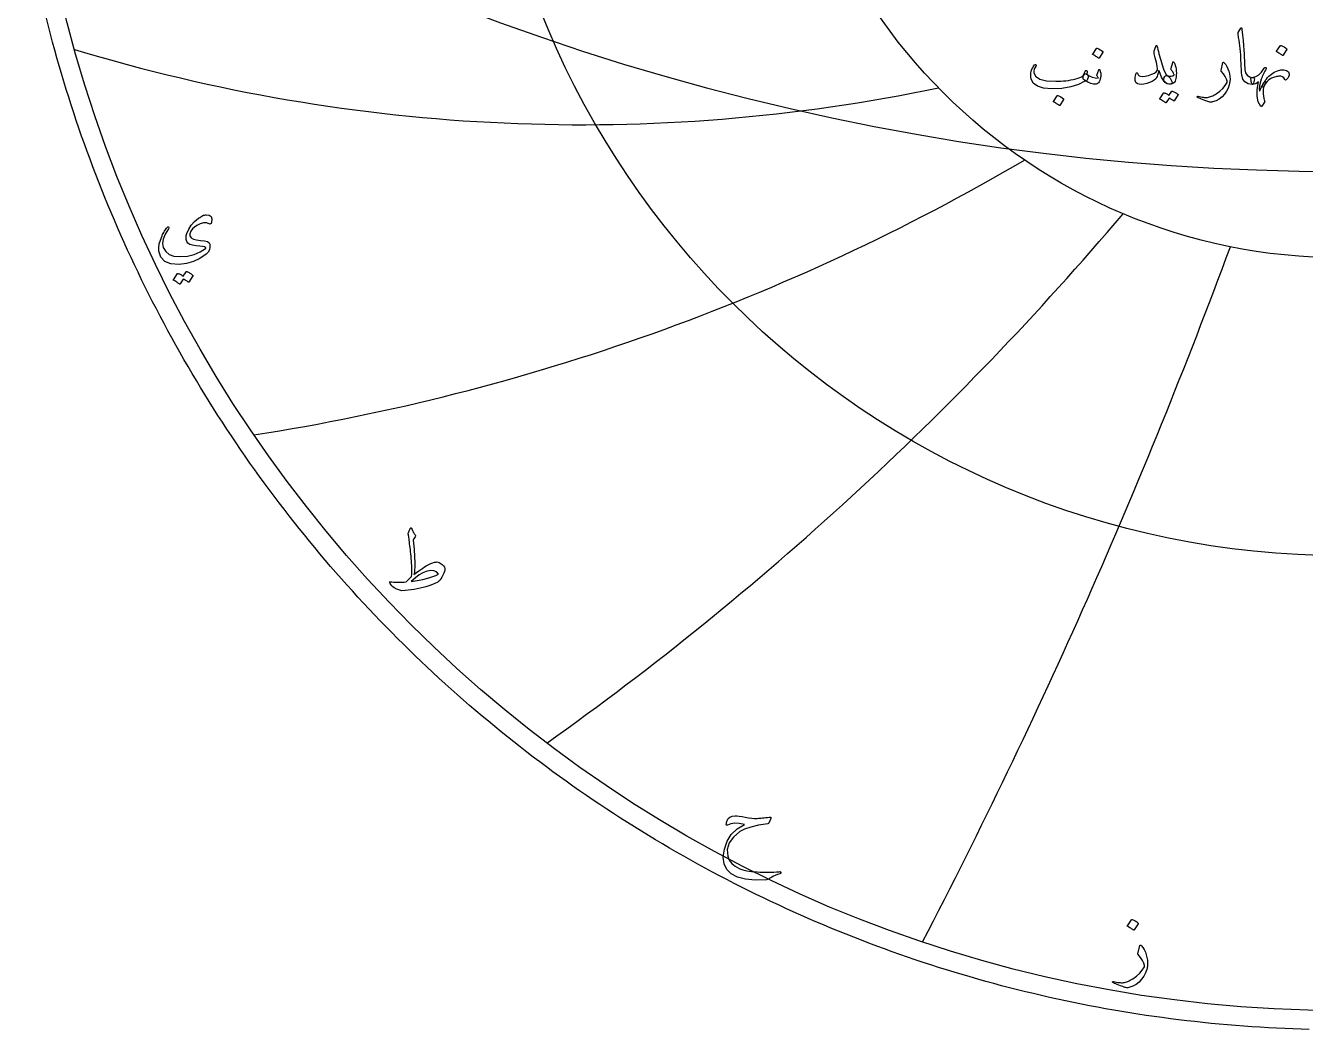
# Model space of a CAD drawing. Header units: millimetres. Extents: x -75 to 75, y -75 to 77.
# Drawn here: x -74.2 to -2.1, y -75.3 to -18.7 of the extents above; entities that cross this region are included whole.
import ezdxf

# ---------------------------------------------------------------- set-up
doc = ezdxf.new("R2010")
doc.units = ezdxf.units.MM
for name, color, linetype in [('CUT_OUTER', 1, 'Continuous'), ('ENGRAVE', 7, 'Continuous'), ('ENGRAVE_FINE', 8, 'Continuous'), ('TEXT', 5, 'Continuous')]:
    doc.layers.add(name, color=color, linetype=linetype)

msp = doc.modelspace()

# ---------------------------------------------------------------- linework, layer by layer
at = {"layer": 'CUT_OUTER'}
msp.add_lwpolyline([(-1.8489, -75.3148), (-2.311, -75.302), (-2.773, -75.2865), (-3.2349, -75.268), (-3.6966, -75.2468), (-4.1583, -75.2227), (-4.6198, -75.1957), (-5.0811, -75.166), (-5.5422, -75.1334), (-6.0031, -75.0979), (-6.4638, -75.0597), (-6.9242, -75.0186), (-7.3844, -74.9747), (-7.8443, -74.928), (-8.3039, -74.8785), (-8.7632, -74.8261), (-9.2221, -74.7709), (-9.6807, -74.7129), (-10.139, -74.6521), (-10.5968, -74.5885), (-11.0543, -74.5221), (-11.5114, -74.4529), (-11.968, -74.3808), (-12.4241, -74.306), (-12.8798, -74.2284), (-13.3351, -74.1479), (-13.7898, -74.0647), (-14.244, -73.9787), (-14.6976, -73.8899), (-15.1507, -73.7983), (-15.6033, -73.704), (-16.0552, -73.6069), (-16.5065, -73.507), (-16.9573, -73.4043), (-17.4073, -73.2989), (-17.8568, -73.1907), (-18.3055, -73.0797), (-18.7536, -72.966), (-19.2009, -72.8496), (-19.6476, -72.7304), (-20.0935, -72.6085), (-20.5386, -72.4838), (-20.983, -72.3564), (-21.4266, -72.2263), (-21.8693, -72.0935), (-22.3113, -71.9579), (-22.7524, -71.8197), (-23.1926, -71.6787), (-23.632, -71.5351), (-24.0705, -71.3887), (-24.5081, -71.2397), (-24.9447, -71.088), (-25.3804, -70.9336), (-25.8152, -70.7765), (-26.249, -70.6168), (-26.6818, -70.4544), (-27.1136, -70.2893), (-27.5444, -70.1217), (-27.9741, -69.9513), (-28.4028, -69.7784), (-28.8304, -69.6028), (-29.2569, -69.4246), (-29.6824, -69.2437), (-30.1067, -69.0603), (-30.5299, -68.8743), (-30.9519, -68.6857), (-31.3728, -68.4944), (-31.7924, -68.3007), (-32.2109, -68.1043), (-32.6282, -67.9054), (-33.0443, -67.7039), (-33.4591, -67.4999), (-33.8726, -67.2933), (-34.2849, -67.0842), (-34.6958, -66.8725), (-35.1055, -66.6584), (-35.5139, -66.4417), (-35.9209, -66.2226), (-36.3265, -66.0009), (-36.7308, -65.7768), (-37.1337, -65.5502), (-37.5352, -65.3211), (-37.9353, -65.0896), (-38.334, -64.8556), (-38.7312, -64.6191), (-39.127, -64.3803), (-39.5213, -64.139), (-39.9141, -63.8953), (-40.3054, -63.6492), (-40.6952, -63.4006), (-41.0834, -63.1498), (-41.4701, -62.8965), (-41.8553, -62.6408), (-42.2388, -62.3828), (-42.6208, -62.1225), (-43.0012, -61.8598), (-43.3799, -61.5948), (-43.7571, -61.3275), (-44.1325, -61.0578), (-44.5064, -60.7859), (-44.8785, -60.5116), (-45.2489, -60.2351), (-45.6177, -59.9564), (-45.9847, -59.6753), (-46.35, -59.392), (-46.7136, -59.1065), (-47.0754, -58.8188), (-47.4354, -58.5288), (-47.7936, -58.2367), (-48.15, -57.9423), (-48.5047, -57.6458), (-48.8575, -57.3471), (-49.2084, -57.0462), (-49.5575, -56.7432), (-49.9047, -56.4381), (-50.2501, -56.1308), (-50.5936, -55.8214), (-50.9351, -55.5099), (-51.2748, -55.1963), (-51.6125, -54.8807), (-51.9483, -54.563), (-52.2821, -54.2432), (-52.6139, -53.9214), (-52.9438, -53.5975), (-53.2717, -53.2717), (-53.5975, -52.9438), (-53.9214, -52.6139), (-54.2432, -52.2821), (-54.563, -51.9483), (-54.8807, -51.6125), (-55.1963, -51.2748), (-55.5099, -50.9351), (-55.8214, -50.5936), (-56.1308, -50.2501), (-56.4381, -49.9047), (-56.7432, -49.5575), (-57.0462, -49.2084), (-57.3471, -48.8575), (-57.6458, -48.5047), (-57.9423, -48.15), (-58.2367, -47.7936), (-58.5288, -47.4354), (-58.8188, -47.0754), (-59.1065, -46.7136), (-59.392, -46.35), (-59.6753, -45.9847), (-59.9564, -45.6177), (-60.2351, -45.2489), (-60.5116, -44.8785), (-60.7859, -44.5064), (-61.0578, -44.1325), (-61.3275, -43.7571), (-61.5948, -43.3799), (-61.8598, -43.0012), (-62.1225, -42.6208), (-62.3828, -42.2388), (-62.6408, -41.8553), (-62.8965, -41.4701), (-63.1498, -41.0834), (-63.4006, -40.6952), (-63.6492, -40.3054), (-63.8953, -39.9141), (-64.139, -39.5213), (-64.3803, -39.127), (-64.6191, -38.7312), (-64.8556, -38.334), (-65.0896, -37.9353), (-65.3211, -37.5352), (-65.5502, -37.1337), (-65.7768, -36.7308), (-66.0009, -36.3265), (-66.2226, -35.9209), (-66.4417, -35.5139), (-66.6584, -35.1055), (-66.8725, -34.6958), (-67.0842, -34.2849), (-67.2933, -33.8726), (-67.4999, -33.4591), (-67.7039, -33.0443), (-67.9054, -32.6282), (-68.1043, -32.2109), (-68.3007, -31.7924), (-68.4944, -31.3728), (-68.6857, -30.9519), (-68.8743, -30.5299), (-69.0603, -30.1067), (-69.2437, -29.6824), (-69.4246, -29.2569), (-69.6028, -28.8304), (-69.7784, -28.4028), (-69.9513, -27.9741), (-70.1217, -27.5444), (-70.2893, -27.1136), (-70.4544, -26.6818), (-70.6168, -26.249), (-70.7765, -25.8152), (-70.9336, -25.3804), (-71.088, -24.9447), (-71.2397, -24.5081), (-71.3887, -24.0705), (-71.5351, -23.632), (-71.6787, -23.1926), (-71.8197, -22.7524), (-71.9579, -22.3113), (-72.0935, -21.8693), (-72.2263, -21.4266), (-72.3564, -20.983), (-72.4838, -20.5386), (-72.6085, -20.0935), (-72.7304, -19.6476), (-72.8496, -19.2009), (-72.966, -18.7536), (-73.0797, -18.3055)], dxfattribs=at)
at = {"layer": 'ENGRAVE'}
for radius in [74.25, 48.6033, 31.8152]:
    msp.add_circle((0, 0), radius, dxfattribs=at)
for centre, radius, start, end in [((-42.8764, 74.2642), 98.5689, 253.125475, 281.775865), ((-80.4797, 80.4797), 123.7588, 278.882702, 300.370494), ((-147.3692, 85.0837), 176.9723, 305.399857, 319.725052), ((-328.0961, 87.9131), 343.1298, 332.527684, 339.690281)]:
    msp.add_arc(centre, radius, start, end, dxfattribs=at)
at = {"layer": 'ENGRAVE_FINE'}
msp.add_arc((0, 111.5504), 138.4917, 237.678517, 302.321483, dxfattribs=at)
at = {"layer": 'TEXT'}
for points in [[(-5.7107, -18.869), (-5.7022, -18.8558), (-5.6942, -18.847), (-5.6868, -18.8426), (-5.6799, -18.8426), (-5.6695, -18.8484), (-5.6602, -18.8657), (-5.6519, -18.8945), (-5.6448, -18.9348), (-5.6086, -19.2628), (-5.5789, -19.5661), (-5.5559, -19.8446), (-5.5394, -20.0985), (-5.5288, -20.3156), (-5.5191, -20.5102), (-5.5102, -20.6822), (-5.5021, -20.8318), (-5.4951, -20.9589), (-5.4895, -21.0634), (-5.4852, -21.1455), (-5.4823, -21.205), (-5.4434, -21.3834), (-5.3572, -21.5146), (-5.2238, -21.5986), (-5.0432, -21.6354), (-4.993, -21.6486), (-4.9609, -21.6793), (-4.9469, -21.7276), (-4.951, -21.7935), (-4.9716, -21.8972), (-4.9938, -21.9713), (-5.0177, -22.0158), (-5.0432, -22.0306), (-5.2973, -21.9971), (-5.4845, -21.8967), (-5.6047, -21.7292), (-5.658, -21.4949), (-5.6663, -21.3828), (-5.6739, -21.2704), (-5.6806, -21.1577), (-5.6865, -21.0448), (-5.6919, -20.9316), (-5.6969, -20.8181), (-5.7017, -20.7043), (-5.7063, -20.5903), (-5.7145, -20.3728), (-5.726, -20.177), (-5.7409, -20.0028), (-5.759, -19.8504), (-5.7804, -19.704), (-5.8051, -19.5479), (-5.8331, -19.3823), (-5.8644, -19.2071), (-5.8685, -19.1755), (-5.8676, -19.1467), (-5.8619, -19.1206), (-5.8512, -19.0973)], [(-13.8474, -20.0063), (-13.8419, -20.0008), (-13.8343, -19.9975), (-13.8244, -19.9964), (-13.8123, -19.9975), (-13.7269, -20.0321), (-13.6465, -20.0743), (-13.5711, -20.1243), (-13.5005, -20.1819), (-13.4937, -20.1907), (-13.4906, -20.1995), (-13.4915, -20.2083), (-13.4961, -20.217), (-13.7025, -20.5508), (-13.7102, -20.5587), (-13.7201, -20.5607), (-13.7322, -20.5565), (-13.7464, -20.5464), (-13.7588, -20.5376), (-13.7783, -20.5244), (-13.8049, -20.5069), (-13.8386, -20.4849), (-13.8801, -20.4586), (-13.9298, -20.4278), (-13.9877, -20.3927), (-14.0538, -20.3532), (-14.0626, -20.3466), (-14.067, -20.34), (-14.067, -20.3334), (-14.0626, -20.3268)], [(-10.4136, -19.9492), (-10.3883, -20.0643), (-10.3609, -20.1814), (-10.3312, -20.3003), (-10.2994, -20.4212), (-10.2654, -20.5446), (-10.2291, -20.671), (-10.1907, -20.8004), (-10.1501, -20.9328), (-10.068, -21.171), (-9.9931, -21.35), (-9.9253, -21.4696), (-9.8647, -21.53), (-9.8117, -21.5659), (-9.7582, -21.6167), (-9.7041, -21.6823), (-9.6495, -21.7627), (-9.5979, -21.8623), (-9.5836, -21.9373), (-9.6067, -21.9875), (-9.6671, -22.013), (-9.8622, -21.9933), (-10.0348, -21.8637), (-10.1849, -21.6244), (-10.3126, -21.2753), (-10.3153, -21.2695), (-10.3192, -21.2654), (-10.3241, -21.263), (-10.3301, -21.2621), (-10.3345, -21.263), (-10.3389, -21.2654), (-10.3433, -21.2695), (-10.3477, -21.2753), (-10.36, -21.3318), (-10.3751, -21.3917), (-10.393, -21.4548), (-10.4136, -21.5212), (-10.4361, -21.5841), (-10.4597, -21.6365), (-10.4844, -21.6785), (-10.5102, -21.71), (-10.6029, -21.791), (-10.7187, -21.8626), (-10.8576, -21.9249), (-11.0195, -21.9779), (-11.1842, -22.0171), (-11.3269, -22.0339), (-11.4477, -22.0281), (-11.5465, -21.9998), (-11.631, -21.929), (-11.6694, -21.8044), (-11.6617, -21.626), (-11.6079, -21.3939), (-11.6027, -21.3862), (-11.5959, -21.3807), (-11.5874, -21.3774), (-11.5772, -21.3763), (-11.5651, -21.3777), (-11.5553, -21.3818), (-11.5476, -21.3887), (-11.5421, -21.3983), (-11.5212, -21.4468), (-11.4982, -21.4872), (-11.4729, -21.5193), (-11.4455, -21.5432), (-11.3599, -21.575), (-11.2435, -21.5827), (-11.0964, -21.5662), (-10.9185, -21.5256), (-10.7289, -21.4647), (-10.5815, -21.3961), (-10.4764, -21.3198), (-10.4136, -21.2358), (-10.4031, -21.1507), (-10.4201, -21.0053), (-10.4646, -20.7994), (-10.5365, -20.5332), (-10.5711, -20.393), (-10.5914, -20.2796), (-10.5974, -20.1932), (-10.5892, -20.1336), (-10.5058, -19.8965), (-10.4967, -19.8715), (-10.4871, -19.8537), (-10.477, -19.843), (-10.4663, -19.8394), (-10.4531, -19.8463), (-10.4399, -19.8669), (-10.4267, -19.9012), (-10.4136, -19.9492)], [(-3.4756, -19.8438), (-3.4701, -19.8383), (-3.4624, -19.835), (-3.4525, -19.8339), (-3.4404, -19.835), (-3.3551, -19.8696), (-3.2747, -19.9119), (-3.1992, -19.9618), (-3.1287, -20.0194), (-3.1218, -20.0282), (-3.1188, -20.037), (-3.1196, -20.0458), (-3.1243, -20.0546), (-3.3307, -20.3883), (-3.3384, -20.3963), (-3.3482, -20.3982), (-3.3603, -20.3941), (-3.3746, -20.3839), (-3.3869, -20.3751), (-3.4064, -20.362), (-3.433, -20.3444), (-3.4668, -20.3224), (-3.5082, -20.2961), (-3.5579, -20.2653), (-3.6158, -20.2302), (-3.682, -20.1907), (-3.6907, -20.1841), (-3.6951, -20.1775), (-3.6951, -20.1709), (-3.6907, -20.1644)], [(-14.4007, -21.451), (-14.3965, -21.4531), (-14.3925, -21.4553), (-14.3888, -21.4575), (-14.3853, -21.4597), (-14.3819, -21.4622), (-14.3782, -21.4652), (-14.3742, -21.4688), (-14.37, -21.4729), (-14.3346, -21.5146), (-14.3206, -21.5739), (-14.328, -21.6507), (-14.3568, -21.7452), (-14.3834, -21.8025), (-14.4106, -21.8385), (-14.4383, -21.853), (-14.4666, -21.8462), (-14.4808, -21.8393), (-14.4929, -21.8363), (-14.5028, -21.8371), (-14.5105, -21.8418), (-14.8706, -22.0388), (-15.3009, -22.1777), (-15.8015, -22.2584), (-16.3723, -22.2809), (-16.8339, -22.2414), (-17.1825, -22.136), (-17.418, -21.9647), (-17.5404, -21.7276), (-17.5593, -21.6156), (-17.5634, -21.5036), (-17.5527, -21.3917), (-17.5272, -21.2797), (-17.4923, -21.1806), (-17.4492, -21.0898), (-17.3979, -21.0072), (-17.3384, -20.9328), (-17.3271, -20.9235), (-17.3153, -20.9174), (-17.303, -20.9147), (-17.2901, -20.9152), (-17.278, -20.9204), (-17.2681, -20.9273), (-17.2604, -20.9358), (-17.2549, -20.946), (-17.2525, -20.9559), (-17.2538, -20.9679), (-17.2591, -20.9822), (-17.2681, -20.9987), (-17.3318, -21.092), (-17.3735, -21.1831), (-17.3933, -21.272), (-17.3911, -21.3587), (-17.2868, -21.5761), (-17.0442, -21.732), (-16.6632, -21.8264), (-16.144, -21.8593), (-16.0014, -21.8571), (-15.8591, -21.8505), (-15.7171, -21.8396), (-15.5753, -21.8242), (-15.4347, -21.8044), (-15.2959, -21.7803), (-15.1591, -21.7517), (-15.0242, -21.7188), (-14.8933, -21.6815), (-14.786, -21.6442), (-14.7023, -21.6068), (-14.6422, -21.5695), (-14.619, -21.5498), (-14.5978, -21.5256), (-14.5784, -21.4971), (-14.561, -21.4641), (-14.5447, -21.4274), (-14.5286, -21.3873), (-14.5128, -21.3439), (-14.4973, -21.2973), (-14.4913, -21.283), (-14.4819, -21.2709), (-14.4693, -21.261), (-14.4534, -21.2534), (-14.4364, -21.2492), (-14.4205, -21.2501), (-14.4056, -21.2558), (-14.3919, -21.2665), (-14.3809, -21.2813), (-14.3744, -21.2995), (-14.3722, -21.3209), (-14.3744, -21.3456)], [(-9.5266, -21.3675), (-9.5524, -21.3244), (-9.5771, -21.2874), (-9.6007, -21.2564), (-9.6232, -21.2314), (-9.6394, -21.21), (-9.6484, -21.1853), (-9.6503, -21.1573), (-9.6451, -21.126), (-9.5529, -20.7923), (-9.54, -20.7632), (-9.5233, -20.755), (-9.5027, -20.7676), (-9.4783, -20.8011), (-9.4415, -20.8721), (-9.4102, -20.958), (-9.3844, -21.0588), (-9.3641, -21.1743), (-9.3523, -21.2852), (-9.3476, -21.3939), (-9.3501, -21.5004), (-9.3597, -21.6046), (-9.3753, -21.6955), (-9.3959, -21.7748), (-9.4214, -21.8426), (-9.4519, -21.8988), (-9.4895, -21.9406), (-9.5408, -21.9735), (-9.6059, -21.9976), (-9.6846, -22.013), (-9.7653, -22.016), (-9.8405, -22.0031), (-9.9102, -21.9743), (-9.9744, -21.9296), (-10.0241, -21.8728), (-10.0502, -21.8077), (-10.0527, -21.7345), (-10.0315, -21.6529), (-9.9978, -21.5863), (-9.958, -21.5443), (-9.9122, -21.527), (-9.8603, -21.5344), (-9.7406, -21.5632), (-9.6363, -21.5662), (-9.5474, -21.5434), (-9.4739, -21.4949), (-9.4722, -21.482), (-9.4804, -21.4564), (-9.4986, -21.4183), (-9.5266, -21.3675)], [(-6.7206, -20.8055), (-6.7182, -20.7975), (-6.7151, -20.7912), (-6.7116, -20.7865), (-6.7074, -20.7835), (-6.6951, -20.7824), (-6.68, -20.7879), (-6.6622, -20.8), (-6.6416, -20.8186), (-6.5614, -20.9139), (-6.4923, -21.0239), (-6.4341, -21.1488), (-6.3869, -21.2885), (-6.3501, -21.4389), (-6.3276, -21.5871), (-6.3194, -21.7331), (-6.3254, -21.8769), (-6.3644, -22.0663), (-6.4286, -22.2479), (-6.5181, -22.4219), (-6.6328, -22.5883), (-6.77, -22.7389), (-6.927, -22.8616), (-7.1037, -22.9563), (-7.3003, -23.023), (-7.3529, -23.0342), (-7.4056, -23.0372), (-7.4583, -23.032), (-7.511, -23.0186), (-7.6325, -22.9762), (-7.7421, -22.9368), (-7.8399, -22.9004), (-7.926, -22.8671), (-8, -22.8368), (-8.0616, -22.8095), (-8.1108, -22.7852), (-8.1477, -22.7639), (-8.1554, -22.7573), (-8.1609, -22.7507), (-8.1642, -22.7441), (-8.1653, -22.7376), (-8.1645, -22.729), (-8.162, -22.7211), (-8.1579, -22.7137), (-8.1521, -22.7068), (-8.1447, -22.7016), (-8.1357, -22.6991), (-8.125, -22.6994), (-8.1126, -22.7024), (-8.0374, -22.7226), (-7.9655, -22.7392), (-7.8969, -22.7522), (-7.8316, -22.7617), (-7.769, -22.7676), (-7.7086, -22.7699), (-7.6504, -22.7687), (-7.5945, -22.7639), (-7.5386, -22.755), (-7.4808, -22.7414), (-7.4211, -22.7231), (-7.3595, -22.7002), (-7.296, -22.6724), (-7.2305, -22.6393), (-7.1632, -22.601), (-7.0939, -22.5575), (-6.8993, -22.4175), (-6.7327, -22.2655), (-6.5941, -22.1014), (-6.4835, -21.9252), (-6.4764, -21.9109), (-6.4725, -21.8945), (-6.472, -21.8758), (-6.4747, -21.8549), (-6.5208, -21.7317), (-6.5933, -21.5948), (-6.6921, -21.4441), (-6.8172, -21.2797), (-6.8227, -21.2693), (-6.826, -21.2599), (-6.8271, -21.2517), (-6.826, -21.2446)], [(-14.5324, -21.8022), (-14.5802, -21.757), (-14.6049, -21.7001), (-14.6065, -21.6318), (-14.5851, -21.5519), (-14.5388, -21.4803), (-14.4962, -21.4367), (-14.4575, -21.421), (-14.4227, -21.4334), (-14.258, -21.5423), (-14.0933, -21.6189), (-13.9287, -21.6631), (-13.764, -21.6749), (-13.7582, -21.6738), (-13.7541, -21.6705), (-13.7516, -21.665), (-13.7508, -21.6573), (-13.7549, -21.6428), (-13.7673, -21.6211), (-13.7879, -21.5923), (-13.8167, -21.5563), (-13.8222, -21.5454), (-13.8255, -21.5344), (-13.8266, -21.5234), (-13.8255, -21.5124), (-13.7201, -21.2094), (-13.7151, -21.1979), (-13.7091, -21.1897), (-13.702, -21.1847), (-13.6937, -21.1831), (-13.6855, -21.1845), (-13.6784, -21.1886), (-13.6723, -21.1954), (-13.6674, -21.205), (-13.6345, -21.3036), (-13.6147, -21.4016), (-13.6081, -21.499), (-13.6147, -21.5959), (-13.6361, -21.7163), (-13.6652, -21.8143), (-13.702, -21.8898), (-13.7464, -21.9428), (-13.7802, -21.9719), (-13.8112, -21.9933), (-13.8395, -22.007), (-13.865, -22.013), (-14.0121, -22.0163), (-14.1724, -21.9823), (-14.3458, -21.9109), (-14.5324, -21.8022)], [(-4.3406, -21.9955), (-4.3889, -22.0992), (-4.4241, -22.2084), (-4.446, -22.3231), (-4.4548, -22.4433), (-4.451, -22.5685), (-4.435, -22.698), (-4.407, -22.832), (-4.367, -22.9703), (-4.362, -22.9887), (-4.3604, -23.0043), (-4.362, -23.0172), (-4.367, -23.0274), (-4.5251, -23.2513), (-4.5396, -23.2675), (-4.5525, -23.2766), (-4.5638, -23.2785), (-4.5734, -23.2733), (-4.7238, -23.0156), (-4.7973, -22.6991), (-4.794, -22.324), (-4.7139, -21.8901), (-4.7904, -21.9515), (-4.8709, -21.9955), (-4.9551, -22.0218), (-5.0432, -22.0306), (-5.0621, -22.0248), (-5.0794, -22.0075), (-5.0951, -21.9787), (-5.1091, -21.9384), (-5.117, -21.9141), (-5.1233, -21.8895), (-5.128, -21.8647), (-5.131, -21.8396), (-5.1332, -21.8145), (-5.1354, -21.7896), (-5.1376, -21.7651), (-5.1398, -21.7408), (-5.1371, -21.6963), (-5.1201, -21.6639), (-5.0888, -21.6436), (-5.0432, -21.6354), (-4.864, -21.5953), (-4.6952, -21.4971), (-4.5369, -21.3406), (-4.3889, -21.126), (-4.3689, -21.0988), (-4.3483, -21.0832), (-4.3272, -21.0791), (-4.3055, -21.0865), (-4.2896, -21.1005), (-4.2814, -21.1161), (-4.2808, -21.1334), (-4.2879, -21.1524), (-4.3268, -21.221), (-4.3642, -21.2907), (-4.4003, -21.3615), (-4.435, -21.4334), (-4.4684, -21.5064), (-4.5004, -21.5805), (-4.531, -21.6557), (-4.5602, -21.732), (-4.625, -21.9397), (-4.6612, -22.1195), (-4.6689, -22.2713), (-4.648, -22.395), (-4.6461, -22.3989), (-4.6447, -22.4016), (-4.6439, -22.4033), (-4.6436, -22.4038), (-4.6433, -22.4033), (-4.6425, -22.4016), (-4.6411, -22.3989), (-4.6392, -22.395), (-4.6125, -22.3321), (-4.5849, -22.2704), (-4.5565, -22.2102), (-4.5273, -22.1513), (-4.4969, -22.0936), (-4.4652, -22.0366), (-4.4322, -21.9805), (-4.3977, -21.9252), (-4.3727, -21.8868), (-4.3505, -21.8637), (-4.331, -21.856), (-4.3143, -21.8637), (-4.3061, -21.8802), (-4.3077, -21.9076), (-4.3192, -21.9461), (-4.3406, -21.9955)], [(-3.2341, -21.7583), (-3.2909, -21.6694), (-3.3647, -21.609), (-3.4555, -21.5772), (-3.5634, -21.5739), (-3.6246, -21.5817), (-3.6853, -21.592), (-3.7454, -21.6048), (-3.8049, -21.62), (-3.8639, -21.6383), (-3.9224, -21.6601), (-3.9803, -21.6855), (-4.0376, -21.7144), (-4.1359, -21.7803), (-4.2287, -21.8725), (-4.3159, -21.9911), (-4.3977, -22.136), (-4.421, -22.1686), (-4.4427, -22.1876), (-4.4628, -22.1928), (-4.4811, -22.1843), (-4.4965, -22.1673), (-4.5031, -22.1469), (-4.5009, -22.1233), (-4.4899, -22.0964), (-4.4732, -22.061), (-4.4581, -22.0295), (-4.4446, -22.0018), (-4.4328, -21.9779), (-4.4224, -21.9576), (-4.4131, -21.9406), (-4.4049, -21.9268), (-4.3977, -21.9164), (-4.3332, -21.8193), (-4.2671, -21.7298), (-4.1993, -21.648), (-4.1299, -21.5739), (-4.0588, -21.5072), (-3.986, -21.4477), (-3.9117, -21.3952), (-3.8357, -21.35), (-3.6405, -21.2613), (-3.4591, -21.2149), (-3.2914, -21.2108), (-3.1375, -21.249), (-3.0719, -21.2822), (-3.0244, -21.3247), (-2.995, -21.3766), (-2.9838, -21.4378), (-2.9904, -21.5212), (-3.0145, -21.6003), (-3.0562, -21.6749), (-3.1155, -21.7452), (-3.1542, -21.7756), (-3.1869, -21.788), (-3.2135, -21.7822), (-3.2341, -21.7583)], [(-16.0649, -22.6717), (-16.0595, -22.6662), (-16.0518, -22.6629), (-16.0419, -22.6618), (-16.0298, -22.6629), (-15.9445, -22.6975), (-15.8641, -22.7397), (-15.7886, -22.7897), (-15.718, -22.8473), (-15.7112, -22.8561), (-15.7082, -22.8649), (-15.709, -22.8737), (-15.7137, -22.8825), (-15.92, -23.2162), (-15.9277, -23.2241), (-15.9376, -23.2261), (-15.9497, -23.2219), (-15.9639, -23.2118), (-15.9763, -23.203), (-15.9958, -23.1898), (-16.0224, -23.1723), (-16.0562, -23.1503), (-16.0976, -23.124), (-16.1473, -23.0932), (-16.2052, -23.0581), (-16.2713, -23.0186), (-16.2801, -23.012), (-16.2845, -23.0054), (-16.2845, -22.9988), (-16.2801, -22.9922)], [(-9.6056, -22.4214), (-9.6001, -22.4159), (-9.5924, -22.4126), (-9.5825, -22.4115), (-9.5705, -22.4126), (-9.5272, -22.4288), (-9.4854, -22.4466), (-9.4449, -22.4661), (-9.4058, -22.4873), (-9.3678, -22.5103), (-9.3306, -22.5356), (-9.2942, -22.563), (-9.2587, -22.5926), (-9.2518, -22.6017), (-9.2488, -22.6113), (-9.2496, -22.6215), (-9.2543, -22.6322), (-9.4651, -22.9659), (-9.4708, -22.9703), (-9.4793, -22.9703), (-9.4906, -22.9659), (-9.5046, -22.9571), (-9.5142, -22.949), (-9.5298, -22.9379), (-9.5515, -22.9238), (-9.5792, -22.9066), (-9.6133, -22.8862), (-9.6539, -22.8622), (-9.7011, -22.8346), (-9.7549, -22.8034), (-9.9218, -23.0625), (-9.9294, -23.0705), (-9.9393, -23.0724), (-9.9514, -23.0683), (-9.9657, -23.0581), (-9.978, -23.0493), (-9.9975, -23.0362), (-10.0241, -23.0186), (-10.0579, -22.9966), (-10.0993, -22.9703), (-10.149, -22.9395), (-10.2069, -22.9044), (-10.273, -22.8649), (-10.2799, -22.8583), (-10.2829, -22.8517), (-10.2821, -22.8451), (-10.2774, -22.8385), (-10.0623, -22.518), (-10.0568, -22.5125), (-10.0491, -22.5092), (-10.0392, -22.5081), (-10.0271, -22.5092), (-9.9904, -22.5212), (-9.9547, -22.535), (-9.9201, -22.5508), (-9.8866, -22.5685), (-9.8542, -22.5878), (-9.823, -22.6086), (-9.7928, -22.6307), (-9.7637, -22.6541)], [(-63.8879, -29.897), (-64.0395, -29.8463), (-64.2087, -29.8443), (-64.3955, -29.8908), (-64.5998, -29.986), (-64.7295, -30.0767), (-64.8375, -30.185), (-64.9239, -30.3109), (-64.9886, -30.4544), (-64.995, -30.4831), (-64.9956, -30.5129), (-64.9903, -30.5439), (-64.9792, -30.5761), (-64.9049, -30.6763), (-64.7802, -30.7518), (-64.6051, -30.8027), (-64.3797, -30.8291), (-64.1572, -30.8528), (-63.9956, -30.8958), (-63.8949, -30.9582), (-63.8551, -31.0399), (-63.8507, -31.2108), (-63.8844, -31.363), (-63.9561, -31.4965), (-64.0659, -31.6113), (-64.4145, -31.8493), (-64.786, -32.0246), (-65.1803, -32.1373), (-65.5975, -32.1874), (-66.053, -32.1558), (-66.3937, -32.0188), (-66.6197, -31.7764), (-66.731, -31.4286), (-66.7374, -31.2377), (-66.7099, -31.0305), (-66.6484, -30.8068), (-66.553, -30.5668), (-66.5198, -30.5), (-66.4857, -30.4356), (-66.4507, -30.3736), (-66.4148, -30.3139), (-66.3778, -30.2562), (-66.3393, -30.2003), (-66.2993, -30.1461), (-66.2579, -30.0937), (-66.2357, -30.072), (-66.2158, -30.0633), (-66.1982, -30.0674), (-66.183, -30.0843), (-66.1745, -30.1054), (-66.1724, -30.1265), (-66.1768, -30.1476), (-66.1877, -30.1687), (-66.3803, -30.479), (-66.4944, -30.7588), (-66.5302, -31.0082), (-66.4874, -31.2272), (-66.3498, -31.4579), (-66.1478, -31.6207), (-65.8814, -31.7155), (-65.5506, -31.7424), (-65.1268, -31.7088), (-64.745, -31.6218), (-64.4054, -31.4816), (-64.108, -31.2881), (-64.0902, -31.2717), (-64.0834, -31.2553), (-64.0878, -31.2389), (-64.1033, -31.2225), (-64.1663, -31.1921), (-64.2755, -31.1663), (-64.4309, -31.1452), (-64.6326, -31.1288), (-64.8378, -31.1037), (-64.9944, -31.0562), (-65.1025, -30.9866), (-65.1619, -30.8947), (-65.1894, -30.7866), (-65.197, -30.6733), (-65.1847, -30.5548), (-65.1525, -30.4309), (-65.048, -30.1877), (-64.9031, -29.9637), (-64.7178, -29.7591), (-64.4921, -29.5738), (-64.4321, -29.5299), (-64.3738, -29.4918), (-64.3173, -29.4596), (-64.2626, -29.4333), (-64.2099, -29.4125), (-64.1595, -29.397), (-64.1115, -29.3867), (-64.0659, -29.3818), (-63.8873, -29.3984), (-63.7778, -29.4766), (-63.7374, -29.6162), (-63.7661, -29.8174), (-63.7878, -29.8715), (-63.8153, -29.9028), (-63.8486, -29.9113), (-63.8879, -29.897)], [(-65.1994, -32.5996), (-65.1935, -32.5937), (-65.1853, -32.5902), (-65.1748, -32.589), (-65.1619, -32.5902), (-65.1158, -32.6075), (-65.0711, -32.6265), (-65.028, -32.6473), (-64.9862, -32.6698), (-64.9457, -32.6944), (-64.906, -32.7214), (-64.8672, -32.7506), (-64.8293, -32.7823), (-64.822, -32.7919), (-64.8188, -32.8022), (-64.8197, -32.813), (-64.8246, -32.8244), (-65.0495, -33.1804), (-65.0556, -33.1851), (-65.0647, -33.1851), (-65.0767, -33.1804), (-65.0916, -33.171), (-65.1019, -33.1624), (-65.1186, -33.1505), (-65.1417, -33.1354), (-65.1713, -33.1171), (-65.2076, -33.0953), (-65.2509, -33.0697), (-65.3012, -33.0403), (-65.3586, -33.0071), (-65.5366, -33.2834), (-65.5448, -33.2919), (-65.5553, -33.294), (-65.5682, -33.2896), (-65.5834, -33.2787), (-65.5966, -33.2694), (-65.6174, -33.2553), (-65.6458, -33.2366), (-65.6818, -33.2132), (-65.726, -33.1851), (-65.779, -33.1523), (-65.8408, -33.1148), (-65.9113, -33.0727), (-65.9186, -33.0656), (-65.9218, -33.0586), (-65.921, -33.0516), (-65.916, -33.0445), (-65.6865, -32.7026), (-65.6806, -32.6968), (-65.6724, -32.6933), (-65.6619, -32.6921), (-65.649, -32.6933), (-65.6098, -32.706), (-65.5717, -32.7208), (-65.5348, -32.7376), (-65.4991, -32.7565), (-65.4646, -32.7771), (-65.4312, -32.7992), (-65.399, -32.8228), (-65.368, -32.8478)], [(-52.6629, -47.3042), (-52.6406, -47.2533), (-52.6207, -47.2082), (-52.6032, -47.169), (-52.588, -47.1356), (-52.5754, -47.1084), (-52.5657, -47.0876), (-52.559, -47.0732), (-52.5552, -47.0653), (-52.5473, -47.0551), (-52.5376, -47.0478), (-52.5262, -47.0434), (-52.513, -47.0419), (-52.5022, -47.0437), (-52.4931, -47.049), (-52.4858, -47.0577), (-52.4802, -47.07), (-52.4556, -47.1297), (-52.4334, -47.1824), (-52.4135, -47.2281), (-52.3959, -47.2668), (-52.3858, -47.2837), (-52.3743, -47.3019), (-52.3612, -47.3212), (-52.3467, -47.3417), (-52.3305, -47.3634), (-52.3122, -47.3862), (-52.2918, -47.4102), (-52.2695, -47.4354), (-52.2554, -47.4608), (-52.2507, -47.4857), (-52.2554, -47.51), (-52.2695, -47.5337), (-52.3584, -47.6508), (-52.3704, -47.6699), (-52.3784, -47.6895), (-52.3822, -47.7097), (-52.3819, -47.7305), (-52.3362, -48.246), (-52.3069, -48.6637), (-52.294, -48.9837), (-52.2976, -49.2059), (-52.3024, -49.2889), (-52.3075, -49.3645), (-52.3129, -49.4329), (-52.3186, -49.4939), (-52.3246, -49.5479), (-52.3309, -49.5952), (-52.3375, -49.6358), (-52.3444, -49.6696), (-52.2043, -49.5624), (-52.0745, -49.4658), (-51.9549, -49.3798), (-51.8456, -49.3042), (-51.7468, -49.239), (-51.6588, -49.1836), (-51.5817, -49.1383), (-51.5153, -49.1028), (-51.3974, -49.0501), (-51.287, -49.0092), (-51.1843, -48.9799), (-51.0891, -48.9623), (-51.0388, -48.9608), (-50.9861, -48.9705), (-50.931, -48.9913), (-50.8737, -49.0232), (-50.7601, -49.1037), (-50.6769, -49.1813), (-50.6242, -49.2559), (-50.602, -49.3277), (-50.6035, -49.4076), (-50.6219, -49.4974), (-50.6573, -49.5973), (-50.7097, -49.707), (-50.7683, -49.8151), (-50.8221, -49.9049), (-50.8713, -49.9767), (-50.9158, -50.0302), (-51.0071, -50.0979), (-51.1641, -50.1743), (-51.3865, -50.2595), (-51.6746, -50.3534), (-51.8352, -50.4), (-51.9984, -50.4412), (-52.1642, -50.4773), (-52.3327, -50.508), (-52.5032, -50.5338), (-52.6752, -50.5548), (-52.8486, -50.5712), (-53.0236, -50.5829), (-53.0875, -50.5701), (-53.1483, -50.5548), (-53.2058, -50.5373), (-53.2601, -50.5174), (-53.3118, -50.4951), (-53.3614, -50.4705), (-53.409, -50.4436), (-53.4545, -50.4143), (-53.5344, -50.3558), (-53.6008, -50.2972), (-53.6538, -50.2387), (-53.6933, -50.1801), (-53.715, -50.1315), (-53.7191, -50.0982), (-53.7056, -50.08), (-53.6746, -50.0771), (-53.5869, -50.0875), (-53.4925, -50.0952), (-53.3914, -50.1003), (-53.2835, -50.1028), (-53.1689, -50.1027), (-53.0476, -50.0999), (-52.9195, -50.0945), (-52.7847, -50.0864), (-52.4755, -49.782), (-52.4698, -49.6596), (-52.4668, -49.5361), (-52.4663, -49.4114), (-52.4685, -49.2855), (-52.4731, -49.1582), (-52.4796, -49.0291), (-52.4883, -48.8982), (-52.499, -48.7656), (-52.511, -48.6343), (-52.5236, -48.5074), (-52.5367, -48.3849), (-52.5505, -48.2668), (-52.5642, -48.1527), (-52.5774, -48.0425), (-52.59, -47.9361), (-52.602, -47.8335), (-52.6133, -47.7385), (-52.6237, -47.6549), (-52.6332, -47.5828), (-52.6418, -47.522), (-52.6496, -47.4724), (-52.6565, -47.4336), (-52.6625, -47.4057), (-52.6676, -47.3885), (-52.6708, -47.3692), (-52.6711, -47.3487), (-52.6685, -47.3271), (-52.6629, -47.3042)], [(-51.6605, -49.4963), (-51.8418, -49.5715), (-52.0435, -49.6895), (-52.2656, -49.8502), (-52.5083, -50.0537), (-52.2731, -50.0245), (-52.0499, -49.9887), (-51.8387, -49.9461), (-51.6395, -49.8967), (-51.4526, -49.8413), (-51.2782, -49.7802), (-51.1165, -49.7136), (-50.9673, -49.6415), (-51.0686, -49.5165), (-51.2179, -49.4506), (-51.4152, -49.4439), (-51.6605, -49.4963)], [(-32.2269, -63.43), (-32.3394, -63.683), (-32.3496, -63.6997), (-32.3616, -63.7122), (-32.3754, -63.7207), (-32.3909, -63.7251), (-32.9105, -63.8071), (-33.3452, -63.9078), (-33.695, -64.0272), (-33.96, -64.1654), (-34.3315, -64.4684), (-34.57, -64.8012), (-34.6757, -65.164), (-34.6485, -65.5565), (-34.5659, -65.7691), (-34.426, -65.957), (-34.2287, -66.1203), (-33.974, -66.2591), (-33.7952, -66.3212), (-33.5724, -66.3715), (-33.3057, -66.4102), (-32.9951, -66.4371), (-32.83, -66.445), (-32.6672, -66.45), (-32.5068, -66.452), (-32.3487, -66.4511), (-32.1936, -66.4476), (-32.0419, -66.4418), (-31.8938, -66.4336), (-31.7492, -66.423), (-31.7152, -66.4207), (-31.6883, -66.423), (-31.6684, -66.4301), (-31.6555, -66.4418), (-31.6485, -66.4561), (-31.6461, -66.471), (-31.6485, -66.4866), (-31.6555, -66.5027), (-31.6606, -66.5113), (-31.6666, -66.5185), (-31.6735, -66.5242), (-31.6813, -66.5284), (-31.6896, -66.5321), (-31.6982, -66.536), (-31.7072, -66.5403), (-31.7164, -66.5448), (-31.8514, -66.5879), (-31.9705, -66.6326), (-32.0738, -66.6792), (-32.1614, -66.7275), (-32.2174, -66.7623), (-32.2685, -66.7919), (-32.3146, -66.8162), (-32.3557, -66.8352), (-32.3913, -66.8499), (-32.4207, -66.861), (-32.444, -66.8686), (-32.4611, -66.8727), (-33.1017, -66.8964), (-33.6462, -66.8504), (-34.0946, -66.7348), (-34.4471, -66.5495), (-34.7018, -66.2954), (-34.8523, -65.9781), (-34.8985, -65.5975), (-34.8405, -65.1537), (-34.6871, -64.7067), (-34.4471, -64.3258), (-34.1204, -64.0111), (-33.707, -63.7626), (-33.9998, -63.7067), (-34.2551, -63.6935), (-34.4729, -63.7231), (-34.6532, -63.7954), (-34.669, -63.8012), (-34.6836, -63.8048), (-34.6971, -63.8059), (-34.7094, -63.8048), (-34.7196, -63.801), (-34.727, -63.7942), (-34.7313, -63.7846), (-34.7328, -63.772), (-34.7264, -63.7137), (-34.7164, -63.656), (-34.703, -63.599), (-34.686, -63.5425), (-34.6263, -63.4327), (-34.5314, -63.3516), (-34.4014, -63.2992), (-34.2363, -63.2755), (-34.1318, -63.2764), (-34.001, -63.2884), (-33.8438, -63.3115), (-33.6602, -63.3457), (-33.4708, -63.38), (-33.296, -63.4031), (-33.1359, -63.4151), (-32.9904, -63.416), (-32.9204, -63.4129), (-32.8464, -63.4084), (-32.7682, -63.4024), (-32.686, -63.3949), (-32.5996, -63.3857), (-32.5091, -63.3744), (-32.4146, -63.3611), (-32.3159, -63.3457), (-32.2594, -63.344), (-32.2258, -63.3574), (-32.2149, -63.3861), (-32.2269, -63.43)], [(-11.8783, -69.1295), (-11.8725, -69.1236), (-11.8643, -69.1201), (-11.8537, -69.119), (-11.8408, -69.1201), (-11.7498, -69.157), (-11.664, -69.2021), (-11.5835, -69.2554), (-11.5083, -69.3169), (-11.501, -69.3262), (-11.4978, -69.3356), (-11.4986, -69.345), (-11.5036, -69.3543), (-11.7237, -69.7103), (-11.7319, -69.7188), (-11.7425, -69.7208), (-11.7554, -69.7164), (-11.7706, -69.7056), (-11.7838, -69.6962), (-11.8045, -69.6822), (-11.8329, -69.6635), (-11.8689, -69.64), (-11.9132, -69.6119), (-11.9661, -69.5791), (-12.0279, -69.5417), (-12.0985, -69.4995), (-12.1078, -69.4925), (-12.1125, -69.4855), (-12.1125, -69.4784), (-12.1078, -69.4714)], [(-11.4006, -70.5862), (-11.3979, -70.5777), (-11.3947, -70.571), (-11.3909, -70.566), (-11.3865, -70.5628), (-11.3733, -70.5616), (-11.3572, -70.5674), (-11.3382, -70.5803), (-11.3163, -70.6002), (-11.2308, -70.7018), (-11.157, -70.8192), (-11.0949, -70.9524), (-11.0446, -71.1014), (-11.0054, -71.2618), (-10.9814, -71.4199), (-10.9726, -71.5756), (-10.979, -71.729), (-11.0206, -71.931), (-11.0891, -72.1248), (-11.1845, -72.3104), (-11.3069, -72.4878), (-11.4533, -72.6485), (-11.6207, -72.7794), (-11.8092, -72.8804), (-12.0188, -72.9515), (-12.075, -72.9635), (-12.1312, -72.9668), (-12.1875, -72.9612), (-12.2437, -72.9469), (-12.3732, -72.9016), (-12.4901, -72.8596), (-12.5945, -72.8208), (-12.6863, -72.7853), (-12.7652, -72.7529), (-12.8309, -72.7238), (-12.8834, -72.6979), (-12.9228, -72.6752), (-12.931, -72.6682), (-12.9369, -72.6611), (-12.9404, -72.6541), (-12.9416, -72.6471), (-12.9407, -72.638), (-12.938, -72.6295), (-12.9337, -72.6216), (-12.9275, -72.6143), (-12.9196, -72.6087), (-12.9099, -72.6061), (-12.8985, -72.6064), (-12.8853, -72.6096), (-12.8051, -72.6311), (-12.7284, -72.6488), (-12.6553, -72.6627), (-12.5856, -72.6728), (-12.5188, -72.6791), (-12.4544, -72.6816), (-12.3924, -72.6803), (-12.3327, -72.6752), (-12.2731, -72.6657), (-12.2115, -72.6512), (-12.1478, -72.6317), (-12.0821, -72.6073), (-12.0143, -72.5776), (-11.9445, -72.5423), (-11.8726, -72.5014), (-11.7987, -72.455), (-11.5911, -72.3057), (-11.4134, -72.1436), (-11.2656, -71.9685), (-11.1476, -71.7806), (-11.14, -71.7653), (-11.1359, -71.7478), (-11.1353, -71.7279), (-11.1383, -71.7056), (-11.1874, -71.5742), (-11.2647, -71.4281), (-11.3701, -71.2674), (-11.5036, -71.092), (-11.5095, -71.0809), (-11.513, -71.071), (-11.5141, -71.0622), (-11.513, -71.0546)]]:
    msp.add_lwpolyline(points, close=True, dxfattribs=at)

doc.saveas('drawing.dxf')
